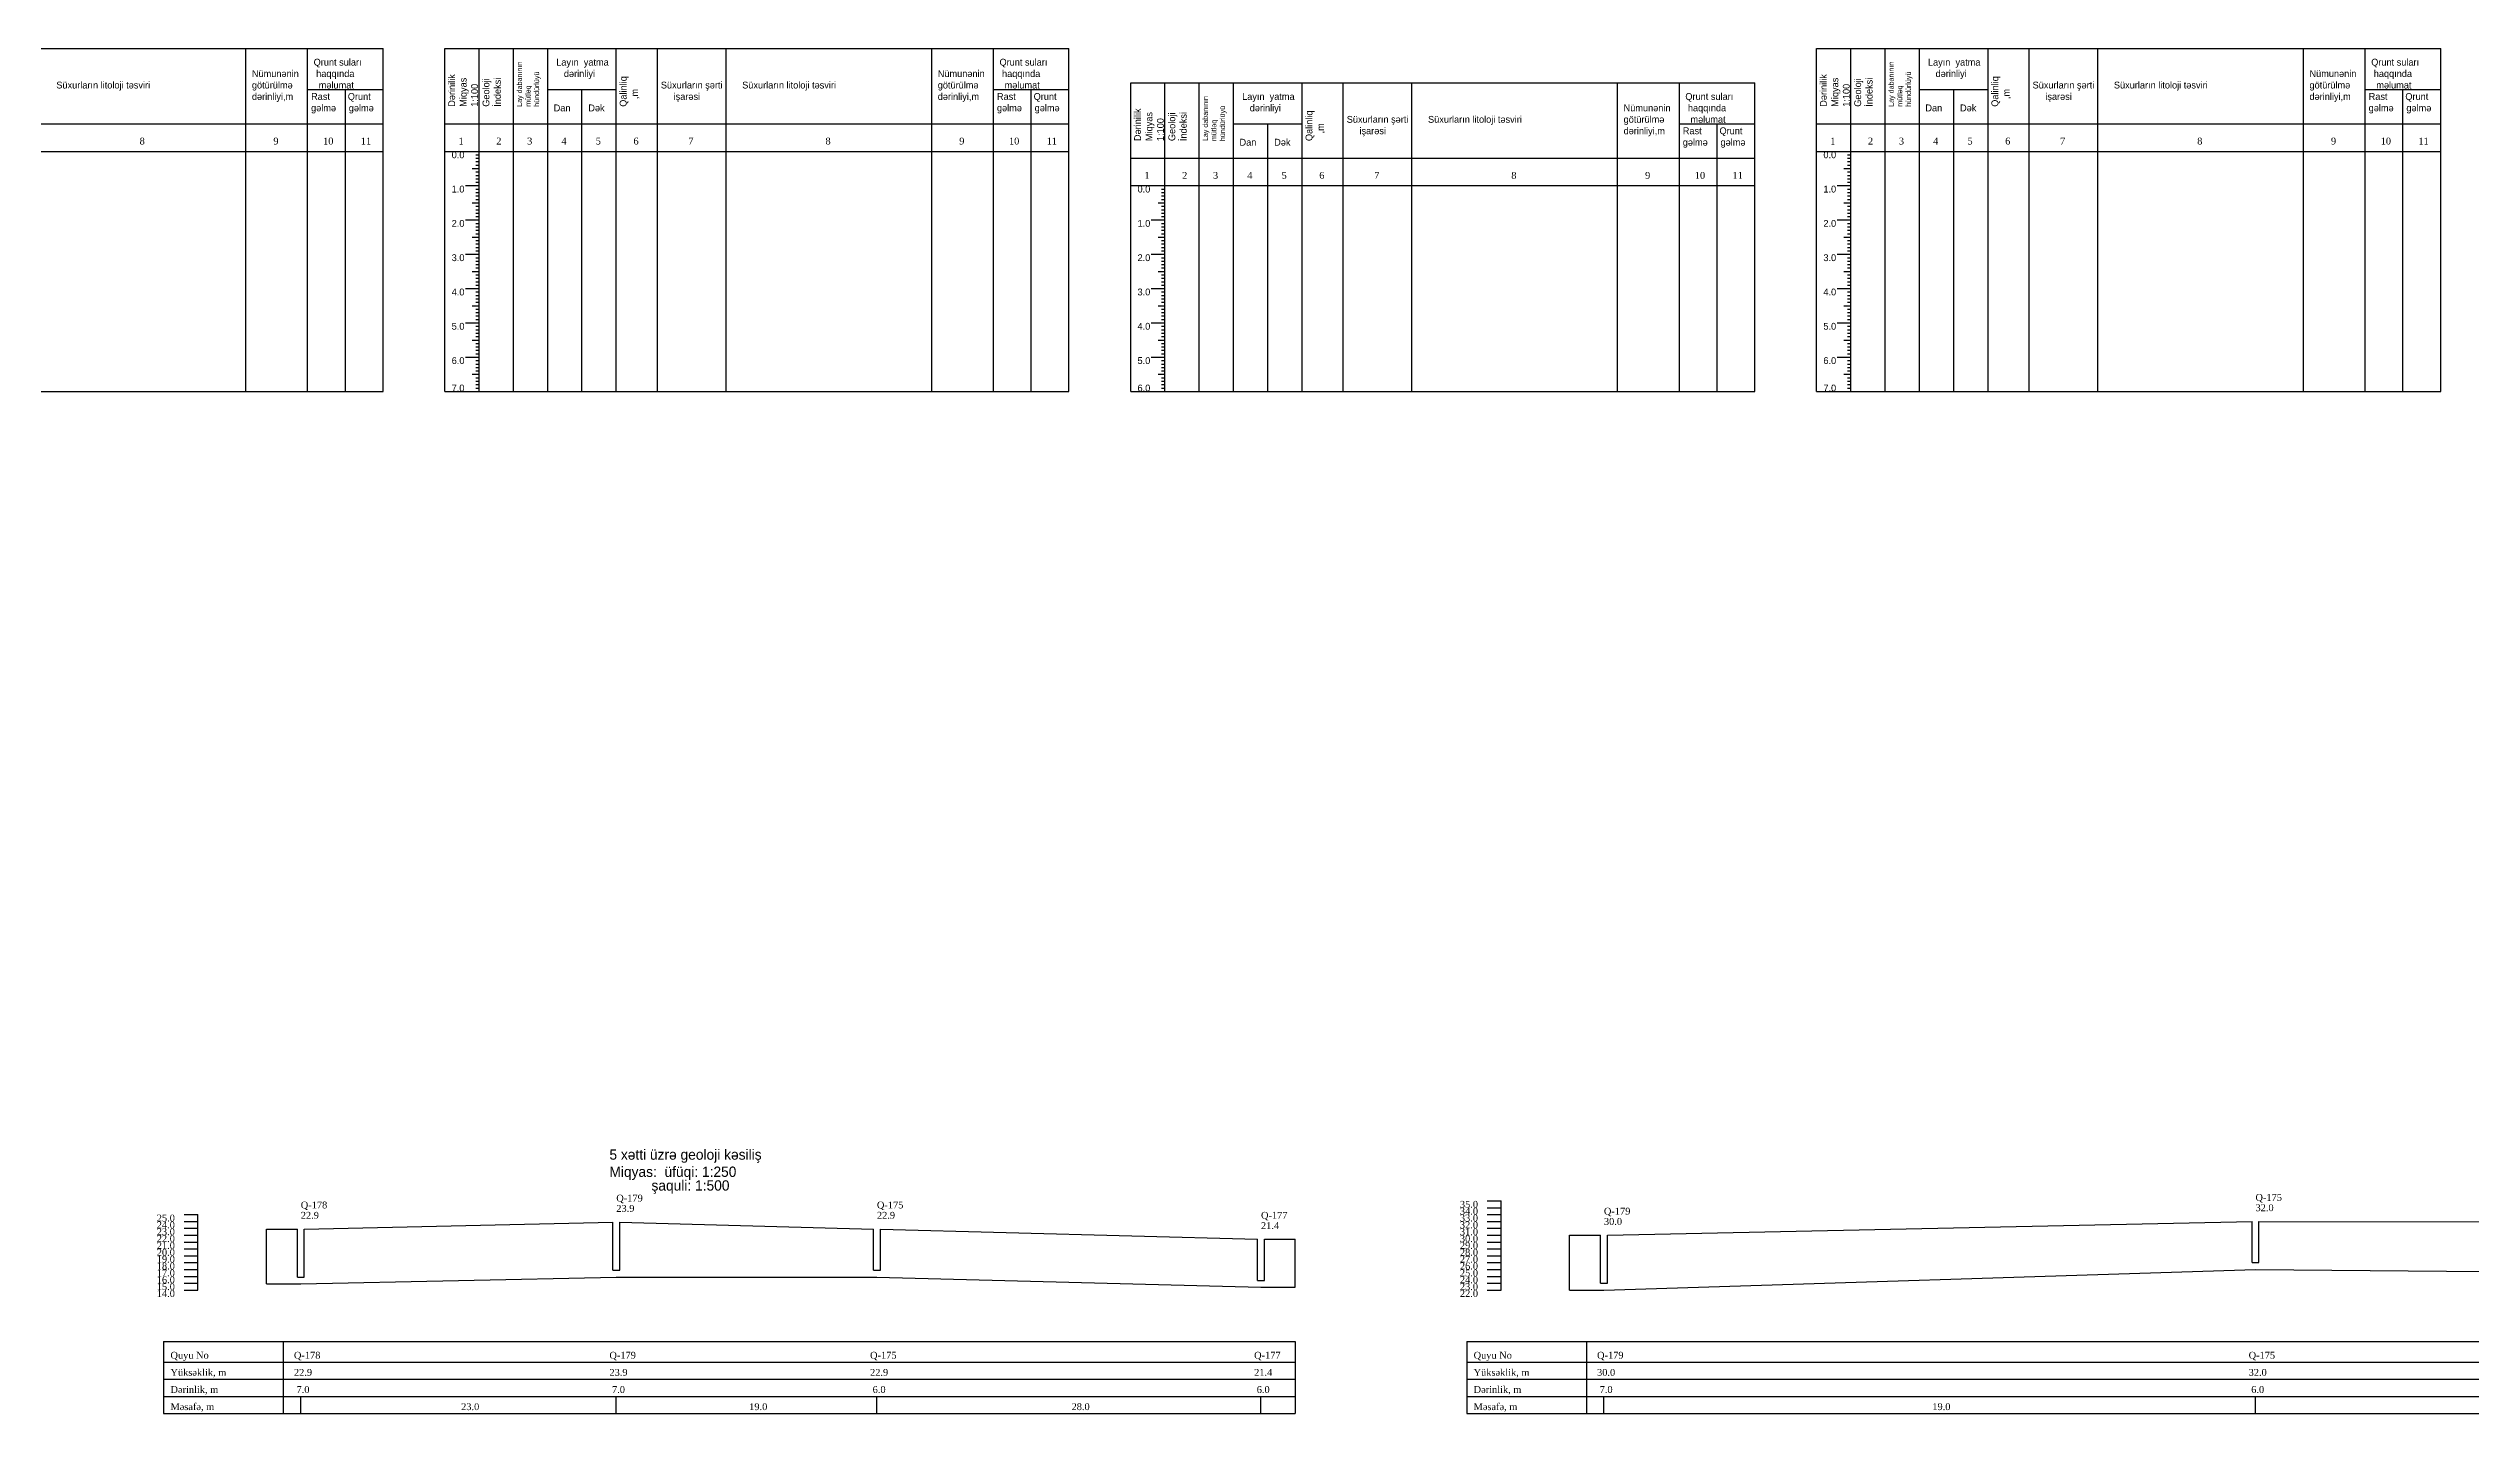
# Model space of a CAD drawing. Header units: metres. Extents: x -12 to 2972, y -38 to 385.
# Drawn here: x 1474 to 2181, y -38 to 360 of the extents above; entities that cross this region are included whole.
import ezdxf

# ---------------------------------------------------------------- set-up
doc = ezdxf.new("R2010")
doc.units = ezdxf.units.M
doc.styles.add('TimesNewRoman', font='TimesNewRoman')

msp = doc.modelspace()

# ---------------------------------------------------------------- linework, layer by layer
at = {"color": 7}
for p, q in [((1390, 360), (1572, 360)), ((1532, 260), (1532, 360)), ((1550, 260), (1550, 360)), ((1572, 260), (1572, 360)), ((1572, 260), (1572, 360)), ((1590, 360), (1772, 360)), ((1590, 260), (1590, 360)), ((1600, 330), (1600, 360)), ((1610, 260), (1610, 360)), ((1620, 260), (1620, 360)), ((1640, 260), (1640, 360)), ((1652, 260), (1652, 360)), ((1672, 260), (1672, 360)), ((1732, 260), (1732, 360)), ((1750, 260), (1750, 360)), ((1772, 260), (1772, 360)), ((1772, 260), (1772, 360)), ((1990, 360), (2172, 360)), ((1990, 260), (1990, 360)), ((2000, 330), (2000, 360)), ((2010, 260), (2010, 360)), ((2020, 260), (2020, 360)), ((2040, 260), (2040, 360)), ((2052, 260), (2052, 360)), ((2072, 260), (2072, 360)), ((2132, 260), (2132, 360)), ((2150, 260), (2150, 360)), ((2172, 260), (2172, 360)), ((2172, 260), (2172, 360)), ((1550, 348), (1572, 348)), ((1561, 260), (1561, 348)), ((1620, 348), (1640, 348)), ((1630, 260), (1630, 348)), ((1750, 348), (1772, 348)), ((1761, 260), (1761, 348)), ((1790, 350), (1972, 350)), ((1790, 260), (1790, 350)), ((1800, 320), (1800, 350)), ((1810, 260), (1810, 350)), ((1820, 260), (1820, 350)), ((1840, 260), (1840, 350)), ((1852, 260), (1852, 350)), ((1872, 260), (1872, 350)), ((1932, 260), (1932, 350)), ((1950, 260), (1950, 350)), ((1972, 260), (1972, 350)), ((1972, 260), (1972, 350)), ((2020, 348), (2040, 348)), ((2030, 260), (2030, 348)), ((2150, 348), (2172, 348)), ((2161, 260), (2161, 348)), ((1390, 338), (1572, 338)), ((1590, 338), (1772, 338)), ((1820, 338), (1840, 338)), ((1830, 260), (1830, 338)), ((1950, 338), (1972, 338)), ((1961, 260), (1961, 338)), ((1990, 338), (2172, 338)), ((1390, 330), (1572, 330)), ((1590, 330), (1772, 330)), ((1790, 328), (1972, 328)), ((1990, 330), (2172, 330)), ((1790, 320), (1972, 320)), ((1390, 260), (1572, 260)), ((1590, 260), (1772, 260)), ((1790, 260), (1972, 260)), ((1990, 260), (2172, 260)), ((1894, 24), (1898, 24)), ((1894, 22), (1898, 22)), ((1898, -2), (1898, 24)), ((1514, 20), (1518, 20)), ((1514, 18), (1518, 18)), ((1514, 16), (1518, 16)), ((1518, -2), (1518, 20)), ((1549, 15.8), (1639, 17.8)), ((1641, 17.8), (1715, 15.8)), ((1717, 15.8), (1827, 12.8)), ((1894, 20), (1898, 20)), ((1894, 18), (1898, 18)), ((1894, 16), (1898, 16)), ((1929, 14), (2117, 18)), ((2119, 18), (2357, 17.8)), ((1514, 14), (1518, 14)), ((1514, 12), (1518, 12)), ((1514, 10), (1518, 10)), ((1514, 8), (1518, 8)), ((1894, 14), (1898, 14)), ((1894, 12), (1898, 12)), ((1894, 10), (1898, 10)), ((1894, 8), (1898, 8)), ((1514, 6), (1518, 6)), ((1514, 4), (1518, 4)), ((1514, 2), (1518, 2)), ((1514, 0), (1518, 0)), ((1548, -0.2), (1640, 1.8)), ((1640, 1.8), (1716, 1.8)), ((1716, 1.8), (1828, -1.2)), ((1894, 6), (1898, 6)), ((1894, 4), (1898, 4)), ((1894, 2), (1898, 2)), ((1894, 0), (1898, 0)), ((1928, -2), (2118, 4)), ((2118, 4), (2358, 1.8)), ((1514, -2), (1518, -2)), ((1894, -2), (1898, -2))]:
    msp.add_line(p, q, dxfattribs=at)
for p, q in [((1596, 330), (1600, 330)), ((1599, 329), (1600, 329)), ((1599, 328), (1600, 328)), ((1599, 327), (1600, 327)), ((1599, 326), (1600, 326)), ((1600, 260), (1600, 330)), ((1996, 330), (2000, 330)), ((1999, 329), (2000, 329)), ((1999, 328), (2000, 328)), ((1999, 327), (2000, 327)), ((1999, 326), (2000, 326)), ((2000, 260), (2000, 330)), ((1596, 320), (1600, 320)), ((1598, 325), (1600, 325)), ((1599, 324), (1600, 324)), ((1599, 323), (1600, 323)), ((1599, 322), (1600, 322)), ((1599, 321), (1600, 321)), ((1599, 319), (1600, 319)), ((1599, 318), (1600, 318)), ((1796, 320), (1800, 320)), ((1799, 319), (1800, 319)), ((1799, 318), (1800, 318)), ((1800, 260), (1800, 320)), ((1996, 320), (2000, 320)), ((1998, 325), (2000, 325)), ((1999, 324), (2000, 324)), ((1999, 323), (2000, 323)), ((1999, 322), (2000, 322)), ((1999, 321), (2000, 321)), ((1999, 319), (2000, 319)), ((1999, 318), (2000, 318)), ((1598, 315), (1600, 315)), ((1599, 317), (1600, 317)), ((1599, 316), (1600, 316)), ((1599, 314), (1600, 314)), ((1599, 313), (1600, 313)), ((1599, 312), (1600, 312)), ((1599, 311), (1600, 311)), ((1798, 315), (1800, 315)), ((1799, 317), (1800, 317)), ((1799, 316), (1800, 316)), ((1799, 314), (1800, 314)), ((1799, 313), (1800, 313)), ((1799, 312), (1800, 312)), ((1799, 311), (1800, 311)), ((1998, 315), (2000, 315)), ((1999, 317), (2000, 317)), ((1999, 316), (2000, 316)), ((1999, 314), (2000, 314)), ((1999, 313), (2000, 313)), ((1999, 312), (2000, 312)), ((1999, 311), (2000, 311)), ((1596, 310), (1600, 310)), ((1598, 305), (1600, 305)), ((1599, 309), (1600, 309)), ((1599, 308), (1600, 308)), ((1599, 307), (1600, 307)), ((1599, 306), (1600, 306)), ((1599, 304), (1600, 304)), ((1796, 310), (1800, 310)), ((1798, 305), (1800, 305)), ((1799, 309), (1800, 309)), ((1799, 308), (1800, 308)), ((1799, 307), (1800, 307)), ((1799, 306), (1800, 306)), ((1799, 304), (1800, 304)), ((1996, 310), (2000, 310)), ((1998, 305), (2000, 305)), ((1999, 309), (2000, 309)), ((1999, 308), (2000, 308)), ((1999, 307), (2000, 307)), ((1999, 306), (2000, 306)), ((1999, 304), (2000, 304)), ((1596, 300), (1600, 300)), ((1599, 303), (1600, 303)), ((1599, 302), (1600, 302)), ((1599, 301), (1600, 301)), ((1599, 299), (1600, 299)), ((1599, 298), (1600, 298)), ((1599, 297), (1600, 297)), ((1796, 300), (1800, 300)), ((1799, 303), (1800, 303)), ((1799, 302), (1800, 302)), ((1799, 301), (1800, 301)), ((1799, 299), (1800, 299)), ((1799, 298), (1800, 298)), ((1799, 297), (1800, 297)), ((1996, 300), (2000, 300)), ((1999, 303), (2000, 303)), ((1999, 302), (2000, 302)), ((1999, 301), (2000, 301)), ((1999, 299), (2000, 299)), ((1999, 298), (2000, 298)), ((1999, 297), (2000, 297)), ((1596, 290), (1600, 290)), ((1598, 295), (1600, 295)), ((1599, 296), (1600, 296)), ((1599, 294), (1600, 294)), ((1599, 293), (1600, 293)), ((1599, 292), (1600, 292)), ((1599, 291), (1600, 291)), ((1796, 290), (1800, 290)), ((1798, 295), (1800, 295)), ((1799, 296), (1800, 296)), ((1799, 294), (1800, 294)), ((1799, 293), (1800, 293)), ((1799, 292), (1800, 292)), ((1799, 291), (1800, 291)), ((1996, 290), (2000, 290)), ((1998, 295), (2000, 295)), ((1999, 296), (2000, 296)), ((1999, 294), (2000, 294)), ((1999, 293), (2000, 293)), ((1999, 292), (2000, 292)), ((1999, 291), (2000, 291)), ((1598, 285), (1600, 285)), ((1599, 289), (1600, 289)), ((1599, 288), (1600, 288)), ((1599, 287), (1600, 287)), ((1599, 286), (1600, 286)), ((1599, 284), (1600, 284)), ((1599, 283), (1600, 283)), ((1798, 285), (1800, 285)), ((1799, 289), (1800, 289)), ((1799, 288), (1800, 288)), ((1799, 287), (1800, 287)), ((1799, 286), (1800, 286)), ((1799, 284), (1800, 284)), ((1799, 283), (1800, 283)), ((1998, 285), (2000, 285)), ((1999, 289), (2000, 289)), ((1999, 288), (2000, 288)), ((1999, 287), (2000, 287)), ((1999, 286), (2000, 286)), ((1999, 284), (2000, 284)), ((1999, 283), (2000, 283)), ((1596, 280), (1600, 280)), ((1599, 282), (1600, 282)), ((1599, 281), (1600, 281)), ((1599, 279), (1600, 279)), ((1599, 278), (1600, 278)), ((1599, 277), (1600, 277)), ((1599, 276), (1600, 276)), ((1796, 280), (1800, 280)), ((1799, 282), (1800, 282)), ((1799, 281), (1800, 281)), ((1799, 279), (1800, 279)), ((1799, 278), (1800, 278)), ((1799, 277), (1800, 277)), ((1799, 276), (1800, 276)), ((1996, 280), (2000, 280)), ((1999, 282), (2000, 282)), ((1999, 281), (2000, 281)), ((1999, 279), (2000, 279)), ((1999, 278), (2000, 278)), ((1999, 277), (2000, 277)), ((1999, 276), (2000, 276)), ((1596, 270), (1600, 270)), ((1598, 275), (1600, 275)), ((1599, 274), (1600, 274)), ((1599, 273), (1600, 273)), ((1599, 272), (1600, 272)), ((1599, 271), (1600, 271)), ((1599, 269), (1600, 269)), ((1796, 270), (1800, 270)), ((1798, 275), (1800, 275)), ((1799, 274), (1800, 274)), ((1799, 273), (1800, 273)), ((1799, 272), (1800, 272)), ((1799, 271), (1800, 271)), ((1799, 269), (1800, 269)), ((1996, 270), (2000, 270)), ((1998, 275), (2000, 275)), ((1999, 274), (2000, 274)), ((1999, 273), (2000, 273)), ((1999, 272), (2000, 272)), ((1999, 271), (2000, 271)), ((1999, 269), (2000, 269)), ((1598, 265), (1600, 265)), ((1599, 268), (1600, 268)), ((1599, 267), (1600, 267)), ((1599, 266), (1600, 266)), ((1599, 264), (1600, 264)), ((1599, 263), (1600, 263)), ((1599, 262), (1600, 262)), ((1798, 265), (1800, 265)), ((1799, 268), (1800, 268)), ((1799, 267), (1800, 267)), ((1799, 266), (1800, 266)), ((1799, 264), (1800, 264)), ((1799, 263), (1800, 263)), ((1799, 262), (1800, 262)), ((1998, 265), (2000, 265)), ((1999, 268), (2000, 268)), ((1999, 267), (2000, 267)), ((1999, 266), (2000, 266)), ((1999, 264), (2000, 264)), ((1999, 263), (2000, 263)), ((1999, 262), (2000, 262)), ((1596, 260), (1600, 260)), ((1599, 261), (1600, 261)), ((1796, 260), (1800, 260)), ((1799, 261), (1800, 261)), ((1996, 260), (2000, 260)), ((1999, 261), (2000, 261))]:
    msp.add_line(p, q)
at = {"color": 1}
for p, q in [((1547, 1.8), (1547, 15.8)), ((1549, 1.8), (1549, 15.8)), ((1639, 3.8), (1639, 17.8)), ((1641, 3.8), (1641, 17.8)), ((1715, 3.8), (1715, 15.8)), ((1717, 3.8), (1717, 15.8)), ((2117, 6), (2117, 18)), ((2119, 6), (2119, 18)), ((1827, 0.8), (1827, 12.8)), ((1829, 0.8), (1829, 12.8)), ((1927, 0), (1927, 14)), ((1929, 0), (1929, 14)), ((1547, 1.8), (1549, 1.8)), ((1639, 3.8), (1641, 3.8)), ((1715, 3.8), (1717, 3.8)), ((1827, 0.8), (1829, 0.8)), ((1927, 0), (1929, 0)), ((2117, 6), (2119, 6))]:
    msp.add_line(p, q, dxfattribs=at)
at = {"layer": 'line_layer', "color": 7}
for p, q in [((1538, 15.8), (1547, 15.8)), ((1538, -0.2), (1538, 15.8)), ((1829, 12.8), (1838, 12.8)), ((1838, -1.2), (1838, 12.8)), ((1918, 14), (1927, 14)), ((1918, -2), (1918, 14)), ((1538, -0.2), (1548, -0.2)), ((1828, -1.2), (1838, -1.2)), ((1918, -2), (1928, -2)), ((1508, -17), (1838, -17)), ((1508, -17), (1508, -38)), ((1543, -38), (1543, -17)), ((1838, -17), (1838, -38)), ((1888, -17), (2598, -17)), ((1888, -17), (1888, -38)), ((1923, -38), (1923, -17)), ((1508, -23), (1838, -23)), ((1508, -28), (1838, -28)), ((1888, -23), (2598, -23)), ((1888, -28), (2598, -28)), ((1508, -33), (1838, -33)), ((1548, -38), (1548, -33)), ((1640, -38), (1640, -33)), ((1716, -38), (1716, -33)), ((1828, -38), (1828, -33)), ((1888, -33), (2598, -33)), ((1928, -38), (1928, -33)), ((2118, -38), (2118, -33)), ((1508, -38), (1838, -38)), ((1888, -38), (2598, -38))]:
    msp.add_line(p, q, dxfattribs=at)

# ---------------------------------------------------------------- texts
at = {"attachment_point": 1}
for s, insert, char_height in [('\\P Nümunənin\\P götürülmə\\P dərinliyi,m', (1533, 357), 2), (' Qrunt suları\\P  haqqında\\P   məlumat\\PRast       Qrunt\\Pgəlmə     gəlmə ', (1551, 357), 2), ('  Layın  yatma\\P     dərinliyi\\P \\P \\P Dan       Dək', (1621, 357), 2), ('\\P Nümunənin\\P götürülmə\\P dərinliyi,m', (1733, 357), 2), (' Qrunt suları\\P  haqqında\\P   məlumat\\PRast       Qrunt\\Pgəlmə     gəlmə ', (1751, 357), 2), ('  Layın  yatma\\P     dərinliyi\\P \\P \\P Dan       Dək', (2021, 357), 2), ('\\P Nümunənin\\P götürülmə\\P dərinliyi,m', (2133, 357), 2), (' Qrunt suları\\P  haqqında\\P   məlumat\\PRast       Qrunt\\Pgəlmə     gəlmə ', (2151, 357), 2), ('\\P \\P     Süxurların litoloji təsviri', (1473, 357), 2), ('\\P\\PSüxurların şərti\\P     işarəsi', (1653, 357), 2), ('\\P \\P     Süxurların litoloji təsviri', (1673, 357), 2), ('  Layın  yatma\\P     dərinliyi\\P \\P \\P Dan       Dək', (1821, 347), 2), (' Qrunt suları\\P  haqqında\\P   məlumat\\PRast       Qrunt\\Pgəlmə     gəlmə ', (1951, 347), 2), ('\\P\\PSüxurların şərti\\P     işarəsi', (2053, 357), 2), ('\\P \\P     Süxurların litoloji təsviri', (2073, 357), 2), ('\\P\\PSüxurların şərti\\P     işarəsi', (1853, 347), 2), ('\\P \\P     Süxurların litoloji təsviri', (1873, 347), 2), ('\\P Nümunənin\\P götürülmə\\P dərinliyi,m', (1933, 347), 2), ('0.0', (1592, 330), 2), ('0.0', (1992, 330), 2), ('1.0', (1592, 320), 2), ('0.0', (1792, 320), 2), ('1.0', (1992, 320), 2), ('2.0', (1592, 310), 2), ('1.0', (1792, 310), 2), ('2.0', (1992, 310), 2), ('3.0', (1592, 300), 2), ('2.0', (1792, 300), 2), ('3.0', (1992, 300), 2), ('4.0', (1592, 290), 2), ('3.0', (1792, 290), 2), ('4.0', (1992, 290), 2), ('5.0', (1592, 280), 2), ('4.0', (1792, 280), 2), ('5.0', (1992, 280), 2), ('6.0', (1592, 270), 2), ('5.0', (1792, 270), 2), ('6.0', (1992, 270), 2), ('7.0', (1592, 262), 2), ('6.0', (1792, 262), 2), ('7.0', (1992, 262), 2), ('5 xətti üzrə geoloji kəsiliş', (1638, 39), 3), ('Miqyas:  üfüqi: 1:250', (1638, 34), 3), ('           şaquli: 1:500', (1638, 30), 3)]:
    msp.add_mtext(s, dxfattribs=dict(at, insert=insert, char_height=char_height))
at = {"attachment_point": 1, "rotation": 90}
for s, insert, char_height in [('Lay dabanının\\Pmütləq\\Phündürlüyü', (1611, 343), 1.5), ('Lay dabanının\\Pmütləq\\Phündürlüyü', (2011, 343), 1.5), ('Dərinilik\\PMiqyas\\P1:100', (1591, 343), 2), ('Geoloji\\Pİndeksi', (1601, 343), 2), ('Qalinliq\\P   ,m', (1641, 343), 2), ('Dərinilik\\PMiqyas\\P1:100', (1991, 343), 2), ('Geoloji\\Pİndeksi', (2001, 343), 2), ('Qalinliq\\P   ,m', (2041, 343), 2), ('Dərinilik\\PMiqyas\\P1:100', (1791, 333), 2), ('Geoloji\\Pİndeksi', (1801, 333), 2), ('Lay dabanının\\Pmütləq\\Phündürlüyü', (1811, 333), 1.5), ('Qalinliq\\P   ,m', (1841, 333), 2)]:
    msp.add_mtext(s, dxfattribs=dict(at, insert=insert, char_height=char_height))
at = {"char_height": 2, "attachment_point": 1, "style": 'TimesNewRoman'}
for s, insert in [('8', (1501, 334)), ('9', (1540, 334)), ('10', (1554.5, 334)), ('11', (1565.5, 334)), ('1', (1594, 334)), ('2', (1605, 334)), ('3', (1614, 334)), ('4', (1624, 334)), ('5', (1634, 334)), ('6', (1645, 334)), ('7', (1661, 334)), ('8', (1701, 334)), ('9', (1740, 334)), ('10', (1754.5, 334)), ('11', (1765.5, 334)), ('1', (1994, 334)), ('2', (2005, 334)), ('3', (2014, 334)), ('4', (2024, 334)), ('5', (2034, 334)), ('6', (2045, 334)), ('7', (2061, 334)), ('8', (2101, 334)), ('9', (2140, 334)), ('10', (2154.5, 334)), ('11', (2165.5, 334)), ('1', (1794, 324)), ('2', (1805, 324)), ('3', (1814, 324)), ('4', (1824, 324)), ('5', (1834, 324)), ('6', (1845, 324)), ('7', (1861, 324)), ('8', (1901, 324)), ('9', (1940, 324)), ('10', (1954.5, 324)), ('11', (1965.5, 324)), ('Q-178', (1548, 23.8)), ('Q-179', (1640, 25.8)), ('23.9', (1640, 22.8)), ('Q-175', (1716, 23.8)), ('35.0', (1886, 24)), ('34.0', (1886, 22)), ('Q-179', (1928, 22)), ('Q-175', (2118, 26)), ('32.0', (2118, 23)), ('25.0', (1506, 20)), ('24.0', (1506, 18)), ('23.0', (1506, 16)), ('22.9', (1548, 20.8)), ('22.9', (1716, 20.8)), ('Q-177', (1828, 20.8)), ('21.4', (1828, 17.8)), ('33.0', (1886, 20)), ('32.0', (1886, 18)), ('31.0', (1886, 16)), ('30.0', (1928, 19)), ('22.0', (1506, 14)), ('21.0', (1506, 12)), ('20.0', (1506, 10)), ('19.0', (1506, 8)), ('29.0', (1886, 12)), ('28.0', (1886, 10)), ('27.0', (1886, 8)), ('30.0', (1886, 14)), ('18.0', (1506, 6)), ('17.0', (1506, 4)), ('16.0', (1506, 2)), ('15.0', (1506, 0)), ('26.0', (1886, 6)), ('25.0', (1886, 4)), ('24.0', (1886, 2)), ('23.0', (1886, 0)), ('14.0', (1506, -2)), ('22.0', (1886, -2)), ('Quyu No', (1510, -20)), ('Q-178', (1546, -20)), ('Q-179', (1638, -20)), ('Q-175', (1714, -20)), ('Q-177', (1826, -20)), ('Quyu No', (1890, -20)), ('Q-179', (1926, -20)), ('Q-175', (2116, -20)), ('Yüksəklik, m', (1510, -25)), ('22.9', (1546, -25)), ('23.9', (1638, -25)), ('22.9', (1714, -25)), ('21.4', (1826, -25)), ('Yüksəklik, m', (1890, -25)), ('30.0', (1926, -25)), ('32.0', (2116, -25)), ('Dərinlik, m', (1510, -30)), ('Məsafə, m', (1510, -35)), (' 7.0', (1546, -30)), (' 23.0', (1594, -35)), (' 7.0', (1638, -30)), (' 19.0', (1678, -35)), (' 6.0', (1714, -30)), (' 28.0', (1772, -35)), (' 6.0', (1826, -30)), ('Dərinlik, m', (1890, -30)), ('Məsafə, m', (1890, -35)), (' 7.0', (1926, -30)), (' 19.0', (2023, -35)), (' 6.0', (2116, -30))]:
    msp.add_mtext(s, dxfattribs=dict(at, insert=insert))

doc.saveas('drawing.dxf')
